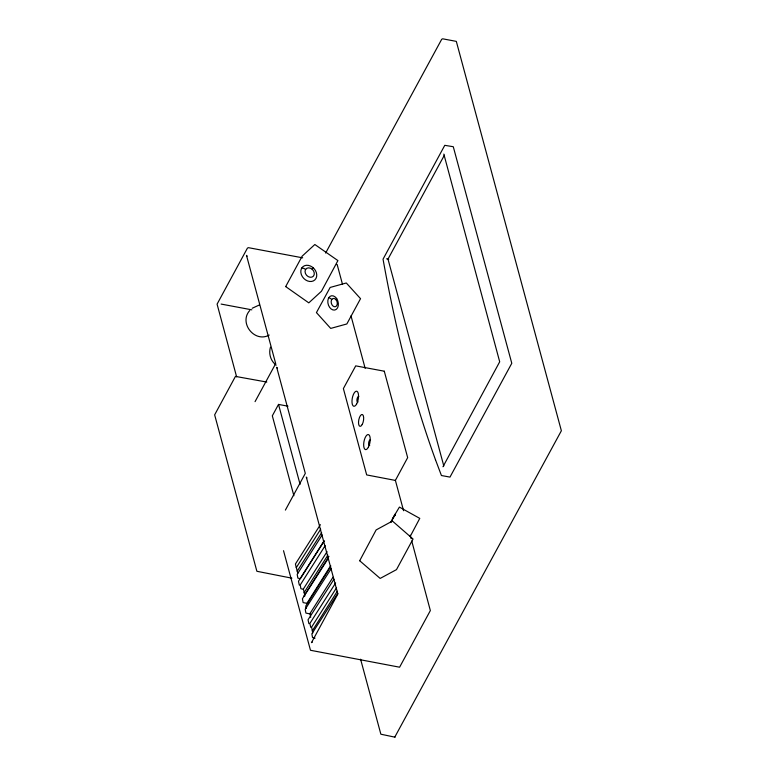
<?xml version="1.0" encoding="UTF-8"?>
<svg xmlns="http://www.w3.org/2000/svg" width="776" height="776" viewBox="0 0 776 776"><rect width="100%" height="100%" fill="white"/><g stroke="black" fill="none" stroke-linecap="round" stroke-linejoin="round"><path stroke-width="1.16" d="M300.467 578.537L324.184 540.998M303.959 595.968L328.946 556.411M312.321 630.791L337.317 591.244M270.465 347.182C268.438 353.643 270.717 361.141 276.198 365.156M313.116 267.759L312.195 269.272M393.354 517.805L395.343 514.042L390.619 522.335M301.825 267.943L301.389 268.738A8.905 7.1 47.4 0 0 309.546 281.455A8.905 7.1 47.4 0 0 315.463 270.572A8.905 7.1 47.4 0 0 301.825 267.943A5.684 3.356 32.9 0 1 305.628 269.408A5.18 4.122 47.4 0 1 313.553 270.931A5.18 4.122 47.4 0 1 310.119 277.255A5.18 4.122 47.4 0 1 305.375 269.873L305.628 269.408M325.629 253.054L441.69 39.295L442.669 38.81L456.317 41.38L561.368 430.767L394.868 736.938M255.052 401.648L275.693 363.614L246.487 255.362L247.146 256.167M328.811 297.674L328.452 298.324A7.323 5.102 74.4 0 0 332.982 309.944A7.323 5.102 74.4 0 0 337.841 300.991A7.323 5.102 74.4 0 0 328.811 297.674A4.675 2.842 32.4 0 1 331.75 299.546A4.258 2.968 74.4 0 1 336.988 301.476A4.258 2.968 74.4 0 1 334.165 306.675A4.258 2.968 74.4 0 1 331.536 299.924L331.75 299.546M287.983 406.188L278.516 404.412L272.318 415.82L293.891 495.757M444.386 155.21L387.99 259.087L443.794 465.94M285.384 510.104L305.308 473.389L276.692 367.3L277.342 368.105M403.578 510.734L395.391 480.392L407.662 457.636L384.285 371.219M410.232 536.371L419.767 518.378L399.407 507.087L392.413 518.843M392.51 519.338L392.937 518.552M392.064 520.133L390.745 522.51M249.726 310.526C238.552 322.942 254.761 343.205 269.214 335.057M320.381 524.663L295.433 563.997L296.286 567.896M320.682 529.174L296.374 567.498L297.227 571.398M321.633 532.685L297.324 571L297.712 573.503M322.147 535.013L297.198 574.347L297.858 578.12L300.39 578.683M324.067 540.92L298.479 581.253L299.342 585.153M325.183 545.644L300.244 584.968L300.904 588.751L303.435 589.304M327.055 551.668L303.387 588.984L304.25 592.874M327.879 555.15L304.211 592.457L304.813 596.094M330.712 565.655L307.005 603.195M330.702 566.722L305.754 606.056L306.142 608.549M333.03 577.198L310.002 613.496L310.71 617.318M336.551 587.772L311.603 627.105L312.757 633.07M336.609 264.548L337.153 264.519L342.507 284.355M252.2 308.256L259.329 304.987M392.249 521.162L376.137 529.93L359.695 560.738M335.63 582.97L309.866 623.448L310.72 627.347M283.521 550.688L310.487 650.278L399.601 667.205L430.35 610.576L411.765 541.066M395.1 737.2L380.861 734.212L360.588 659.202M442.97 466.764L499.695 361.791L443.824 154.075M333.961 579.294L308.043 619.782L308.897 623.681M331.129 568.789L305.21 609.276L305.909 613.098L310.749 614.049M312.33 642.111L311.477 642.635L337.861 594.047L306.307 477.075L306.957 477.88M328.335 558.293L302.417 598.771L303.115 602.593L307.956 603.553M337.783 593.32L311.865 633.808L312.524 637.581L315.066 638.134M386.603 258.825L388.737 259.223M302.688 257.836L248.388 247.66L247.418 248.145L217.086 304.134L236.612 376.816M221.131 304.076L251.822 309.828M266.798 382.064L235.448 376.399L214.651 414.85L256.885 571.282L291.883 578.168M395.372 480.412L366.679 474.922L343.38 388.582L355.718 365.865L384.275 371.2M392.588 521.2L413.045 539.019L396.478 569.632L380.162 578.421L359.676 560.728M435.491 459.77L441.428 475.523L449.983 477.104L511.782 363.294L453.281 146.722L444.774 145.325L383.043 259.174C395.265 327.259 411.804 394.722 435.491 459.77L435.462 459.712M351.004 315.861L365.166 368.367M410.184 535.236L411.135 538.738M278.516 404.412L300.079 484.35M394.868 514.789A4.675 4.113 30.6 0 1 395.149 515.584M336.474 298.333A4.675 1.6 -36.3 0 1 336.202 299.934M369.735 445.288A2.823 1.115 -79.4 0 1 368.687 442.689A2.823 1.115 -79.4 0 1 370.521 439.905M358.037 401.949A2.823 1.115 -79.4 0 1 356.999 399.349A2.823 1.115 -79.4 0 1 358.832 396.575M285.684 286.587L308.8 302.863L321.458 291.252L337.909 260.59L314.843 244.508L302.184 256.129L285.684 286.587M316.443 312.592L330.702 328.413L346.843 323.961L360.539 298.663L346.3 282.988L330.159 287.44L316.453 312.553M362.208 424.501A6.033 2.377 -79.4 0 0 362.576 414.626A6.033 2.377 -79.4 0 0 358.522 422.095A6.033 2.377 -79.4 0 0 362.208 424.501M368.348 447.277A7.663 3.017 -79.4 0 0 368.823 434.735A7.663 3.017 -79.4 0 0 363.672 444.212A7.663 3.017 -79.4 0 0 368.348 447.277M356.659 403.937A7.663 3.017 -79.4 0 0 357.125 391.395A7.663 3.017 -79.4 0 0 351.984 400.882A7.663 3.017 -79.4 0 0 356.659 403.937"/></g></svg>
